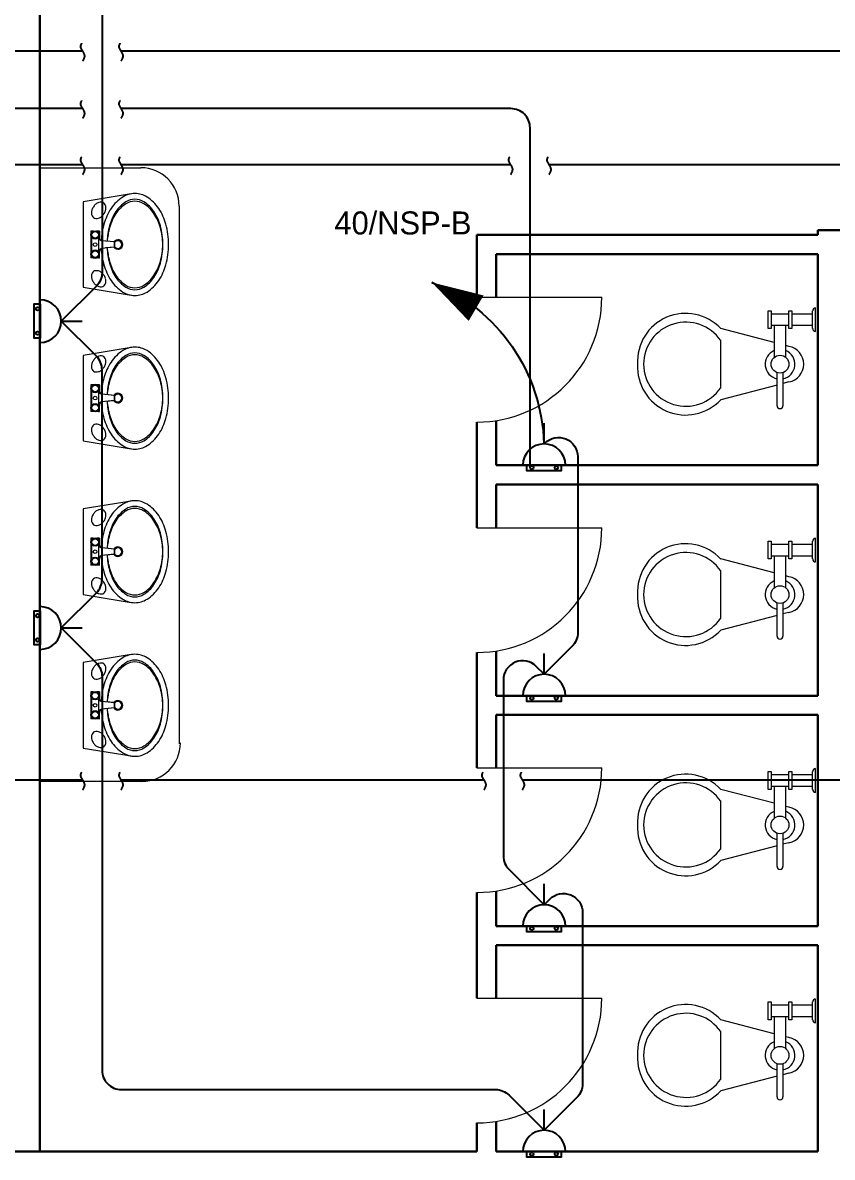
# Model space of a CAD drawing. Extents: x -1451 to 148, y -12854 to 856.
# Drawn here: x 74.99 to 79.2, y 367.85 to 373.76 of the extents above; entities that cross this region are included whole.
import ezdxf
from ezdxf.enums import TextEntityAlignment as Align

# ---------------------------------------------------------------- set-up
doc = ezdxf.new("R2010")
doc.units = 0
doc.header["$LTSCALE"] = 0.15
doc.linetypes.add('HIDDEN', pattern=[0.375, 0.25, -0.125])
doc.layers.get('0').update_dxf_attribs({"color": 252})
for name, color, linetype in [('0 BDH', 252, 'Continuous'), ('0 NORMAL WIRING', 252, 'Continuous'), ('0 sockets', 252, 'Continuous'), ('0 WIRING 3', 4, 'Continuous'), ('AUTOINCR', 7, 'Continuous'), ('E-SOCK', 2, 'Continuous'), ('TEXT', 3, 'Continuous'), ('WIRING', 4, 'Continuous')]:
    doc.layers.add(name, color=color, linetype=linetype)
for name, color, linetype, lineweight in [('anal', 252, 'Continuous', 20), ('DOOR', 252, 'Continuous', 20), ('FIXT', 252, 'Continuous', 9), ('wall', 252, 'Continuous', 30), ('WC', 252, 'Continuous', 9)]:
    doc.layers.add(name, color=color, linetype=linetype, lineweight=lineweight)

# ---------------------------------------------------------------- blocks, each defined once
blk = doc.blocks.new('ARCH')
at = {"layer": 'anal'}
for p, q in [((75.075, 373), (75.6, 373)), ((75.8, 372.8), (75.8, 370)), ((75.6062, 369.8036), (75.075, 369.8036))]:
    blk.add_line(p, q, dxfattribs=at)
for centre, start, end in [((75.6, 372.8), 0, 90), ((75.6062, 370.0036), 270, 0)]:
    blk.add_arc(centre, 0.2, start, end, dxfattribs=at)
at = {"layer": 'DOOR'}
for p, q in [((77.35, 372.325), (78, 372.325)), ((77.35, 371.125), (78, 371.125)), ((77.35, 369.875), (78, 369.875)), ((77.35, 368.675), (78, 368.675))]:
    blk.add_line(p, q, dxfattribs=at)
for centre in [(77.35, 372.325), (77.35, 371.125), (77.35, 369.875), (77.35, 368.675)]:
    blk.add_arc(centre, 0.65, 270, 0, dxfattribs=at)
at = {"layer": 'FIXT'}
for p, q in [((75.5501, 372.8639), (75.3, 372.8225)), ((75.3, 372.8225), (75.3, 372.3775)), ((75.3395, 372.67), (75.3395, 372.53)), ((75.3528, 372.67), (75.3395, 372.67)), ((75.344, 372.669), (75.3395, 372.67)), ((75.3509, 372.669), (75.344, 372.669)), ((75.344, 372.669), (75.344, 372.6626)), ((75.344, 372.6374), (75.344, 372.5626)), ((75.3845, 372.67), (75.3712, 372.67)), ((75.38, 372.669), (75.3731, 372.669)), ((75.38, 372.669), (75.3845, 372.67)), ((75.38, 372.669), (75.38, 372.6626)), ((75.38, 372.6374), (75.38, 372.5626)), ((75.3845, 372.67), (75.3845, 372.6391)), ((75.4621, 372.6132), (75.3979, 372.62)), ((75.4635, 372.614), (75.416, 372.6181)), ((75.4621, 372.6132), (75.4635, 372.614)), ((75.3845, 372.53), (75.3845, 372.5609)), ((75.4621, 372.5867), (75.3979, 372.58)), ((75.4635, 372.586), (75.416, 372.5819)), ((75.4621, 372.5867), (75.4635, 372.586)), ((75.344, 372.531), (75.3395, 372.53)), ((75.3528, 372.53), (75.3395, 372.53)), ((75.344, 372.531), (75.344, 372.5374)), ((75.3509, 372.531), (75.344, 372.531)), ((75.3845, 372.53), (75.3712, 372.53)), ((75.38, 372.531), (75.3731, 372.531)), ((75.38, 372.531), (75.38, 372.5374)), ((75.38, 372.531), (75.3845, 372.53)), ((75.3, 372.3775), (75.5501, 372.3361)), ((75.5501, 372.0639), (75.3, 372.0225)), ((75.3, 372.0225), (75.3, 371.5775)), ((75.3395, 371.87), (75.3395, 371.73)), ((75.3528, 371.87), (75.3395, 371.87)), ((75.344, 371.869), (75.3395, 371.87)), ((75.3509, 371.869), (75.344, 371.869)), ((75.344, 371.869), (75.344, 371.8626)), ((75.3845, 371.87), (75.3712, 371.87)), ((75.38, 371.869), (75.3731, 371.869)), ((75.38, 371.869), (75.3845, 371.87)), ((75.38, 371.869), (75.38, 371.8626)), ((75.3845, 371.87), (75.3845, 371.8391)), ((75.344, 371.8374), (75.344, 371.7626)), ((75.38, 371.8374), (75.38, 371.7626)), ((75.4621, 371.8132), (75.3979, 371.82)), ((75.4621, 371.7867), (75.3979, 371.78)), ((75.4635, 371.814), (75.416, 371.8181)), ((75.4621, 371.8132), (75.4635, 371.814)), ((75.4621, 371.7867), (75.4635, 371.786)), ((75.344, 371.731), (75.3395, 371.73)), ((75.3528, 371.73), (75.3395, 371.73)), ((75.344, 371.731), (75.344, 371.7374)), ((75.3509, 371.731), (75.344, 371.731)), ((75.3845, 371.73), (75.3712, 371.73)), ((75.38, 371.731), (75.3731, 371.731)), ((75.38, 371.731), (75.38, 371.7374)), ((75.38, 371.731), (75.3845, 371.73)), ((75.3845, 371.73), (75.3845, 371.7609)), ((75.4635, 371.786), (75.416, 371.7819)), ((75.3, 371.5775), (75.5501, 371.5361)), ((75.5501, 371.2639), (75.3, 371.2225)), ((75.3, 371.2225), (75.3, 370.7775)), ((75.3395, 371.07), (75.3395, 370.93)), ((75.3528, 371.07), (75.3395, 371.07)), ((75.344, 371.069), (75.3395, 371.07)), ((75.3509, 371.069), (75.344, 371.069)), ((75.344, 371.069), (75.344, 371.0626)), ((75.344, 371.0374), (75.344, 370.9626)), ((75.3845, 371.07), (75.3712, 371.07)), ((75.38, 371.069), (75.3731, 371.069)), ((75.38, 371.069), (75.3845, 371.07)), ((75.38, 371.069), (75.38, 371.0626)), ((75.38, 371.0374), (75.38, 370.9626)), ((75.3845, 371.07), (75.3845, 371.0391)), ((75.4621, 371.0132), (75.3979, 371.02)), ((75.4635, 371.014), (75.416, 371.0181)), ((75.3845, 370.93), (75.3845, 370.9609)), ((75.4621, 370.9867), (75.3979, 370.98)), ((75.4635, 370.986), (75.416, 370.9819)), ((75.4621, 371.0132), (75.4635, 371.014)), ((75.4621, 370.9867), (75.4635, 370.986)), ((75.344, 370.931), (75.3395, 370.93)), ((75.3528, 370.93), (75.3395, 370.93)), ((75.344, 370.931), (75.344, 370.9374)), ((75.3509, 370.931), (75.344, 370.931)), ((75.3845, 370.93), (75.3712, 370.93)), ((75.38, 370.931), (75.3731, 370.931)), ((75.38, 370.931), (75.38, 370.9374)), ((75.38, 370.931), (75.3845, 370.93)), ((75.3, 370.7775), (75.5501, 370.7361)), ((75.5501, 370.4639), (75.3, 370.4225)), ((75.3, 370.4225), (75.3, 369.9775)), ((75.3395, 370.27), (75.3395, 370.13)), ((75.3528, 370.27), (75.3395, 370.27)), ((75.344, 370.269), (75.3395, 370.27)), ((75.3509, 370.269), (75.344, 370.269)), ((75.344, 370.269), (75.344, 370.2626)), ((75.3845, 370.27), (75.3712, 370.27)), ((75.38, 370.269), (75.3731, 370.269)), ((75.38, 370.269), (75.3845, 370.27)), ((75.38, 370.269), (75.38, 370.2626)), ((75.3845, 370.27), (75.3845, 370.2391)), ((75.344, 370.2374), (75.344, 370.1626)), ((75.38, 370.2374), (75.38, 370.1626)), ((75.4621, 370.2132), (75.3979, 370.22)), ((75.4635, 370.214), (75.416, 370.2181)), ((75.4621, 370.2132), (75.4635, 370.214)), ((75.344, 370.131), (75.344, 370.1374)), ((75.38, 370.131), (75.38, 370.1374)), ((75.3845, 370.13), (75.3845, 370.1609)), ((75.4621, 370.1867), (75.3979, 370.18)), ((75.4635, 370.186), (75.416, 370.1819)), ((75.4621, 370.1867), (75.4635, 370.186)), ((75.344, 370.131), (75.3395, 370.13)), ((75.3528, 370.13), (75.3395, 370.13)), ((75.3509, 370.131), (75.344, 370.131)), ((75.3845, 370.13), (75.3712, 370.13)), ((75.38, 370.131), (75.3731, 370.131)), ((75.38, 370.131), (75.3845, 370.13)), ((75.3, 369.9775), (75.5501, 369.9361))]:
    blk.add_line(p, q, dxfattribs=at)
for centre, radius in [((75.362, 372.65), 0.022), ((75.362, 372.65), 0.0173), ((75.362, 372.55), 0.022), ((75.362, 372.55), 0.0173), ((75.362, 372.6), 0.0095), ((75.362, 371.85), 0.022), ((75.362, 371.85), 0.0173), ((75.362, 371.8), 0.0095), ((75.362, 371.75), 0.022), ((75.362, 371.75), 0.0173), ((75.362, 371.05), 0.022), ((75.362, 371.05), 0.0173), ((75.362, 370.95), 0.022), ((75.362, 370.95), 0.0173), ((75.362, 371), 0.0095), ((75.362, 370.25), 0.022), ((75.362, 370.25), 0.0173), ((75.362, 370.2), 0.0095), ((75.362, 370.15), 0.022), ((75.362, 370.15), 0.0173)]:
    blk.add_circle(centre, radius, dxfattribs=at)
for centre, radius, start, end in [((75.5695, 372.7469), 0.1186, 90, 122.07252), ((75.5695, 372.7469), 0.1186, 57.92748, 90), ((75.4056, 372.7608), 0.0632, 145, 162.15178), ((75.4056, 372.7608), 0.0632, 127.84822, 145), ((75.3961, 372.7731), 0.0477, 108.31028, 127.84822), ((75.3924, 372.7842), 0.036, 84.07048, 108.31028), ((75.3936, 372.7965), 0.0237, 55, 84.07048), ((75.3936, 372.7965), 0.0237, 25.92952, 55), ((75.3826, 372.7911), 0.036, 1.68972, 25.92952), ((75.3708, 372.7908), 0.0477, 342.15178, 1.68972), ((75.6136, 372.6766), 0.2016, 122.07252, 146.53462), ((75.6136, 372.6766), 0.1716, 122.07252, 146.53462), ((75.6136, 372.6666), 0.1716, 122.07252, 146.53462), ((75.5695, 372.7469), 0.0886, 90, 122.07252), ((75.5695, 372.7369), 0.0886, 90, 122.07252), ((75.5695, 372.7469), 0.0886, 57.92748, 90), ((75.5695, 372.7369), 0.0886, 57.92748, 90), ((75.5254, 372.6766), 0.1716, 33.46538, 57.92748), ((75.5254, 372.6666), 0.1716, 33.46538, 57.92748), ((75.5254, 372.6766), 0.2016, 33.46538, 57.92748), ((75.3908, 372.7656), 0.0477, 162.15178, 181.68972), ((75.3791, 372.7653), 0.036, 181.68972, 205.92952), ((75.368, 372.7599), 0.0237, 205.92952, 235), ((75.368, 372.7599), 0.0237, 235, 264.07048), ((75.3693, 372.7721), 0.036, 264.07048, 288.31028), ((75.3656, 372.7832), 0.0477, 288.31028, 307.84822), ((75.3561, 372.7955), 0.0632, 307.84822, 325), ((75.3561, 372.7955), 0.0632, 325, 342.15178), ((75.6836, 372.6303), 0.2855, 146.53462, 164.68757), ((75.6836, 372.6303), 0.2555, 146.53462, 164.68757), ((75.6836, 372.6203), 0.2555, 146.53462, 164.68757), ((75.4554, 372.6303), 0.2555, 15.31243, 33.46538), ((75.4554, 372.6203), 0.2555, 15.31243, 33.46538), ((75.4554, 372.6303), 0.2855, 15.31243, 33.46538), ((75.7943, 372.6), 0.4003, 164.68757, 176.8829), ((75.7943, 372.6), 0.3703, 164.68757, 177.31327), ((75.7943, 372.59), 0.3703, 164.68757, 175.77096), ((75.3447, 372.6), 0.3703, 0, 15.31243), ((75.3447, 372.59), 0.3703, 1.54763, 15.31243), ((75.3447, 372.6), 0.4003, 0, 15.31243), ((75.3333, 372.65), 0.0115, 315.8561, 44.1439), ((75.362, 372.6787), 0.0115, 225.8561, 314.1439), ((75.362, 372.6213), 0.0115, 45.8561, 134.1439), ((75.3907, 372.65), 0.0115, 135.8561, 224.1439), ((75.4, 372.6399), 0.02, 186.65267, 264.02226), ((75.4045, 372.6391), 0.02, 180, 254.93868), ((75.481, 372.6), 0.025, 211.88267, 148.11733), ((75.3655, 372.6), 0.099, 351.872, 8.128), ((75.481, 372.6), 0.02, 90, 148.50071), ((75.481, 372.6), 0.02, 270, 90), ((75.3333, 372.55), 0.0115, 315.8561, 44.1439), ((75.362, 372.5787), 0.0115, 225.8561, 314.1439), ((75.3907, 372.55), 0.0115, 135.8561, 224.1439), ((75.4, 372.5601), 0.02, 95.97774, 173.34733), ((75.4045, 372.5609), 0.02, 105.06132, 180), ((75.7943, 372.6), 0.4003, 183.1171, 195.31243), ((75.7943, 372.6), 0.3703, 182.68673, 195.31243), ((75.7943, 372.61), 0.3703, 184.22904, 195.31243), ((75.3652, 372.6), 0.0978, 352.2121, 7.7879), ((75.481, 372.6), 0.02, 211.49929, 270), ((75.3447, 372.6), 0.3703, 344.68757, 0), ((75.3447, 372.61), 0.3703, 344.68757, 358.45237), ((75.3447, 372.6), 0.4003, 344.68757, 0), ((75.362, 372.5213), 0.0115, 45.8561, 134.1439), ((75.6836, 372.5797), 0.2555, 195.31243, 213.46538), ((75.6836, 372.5697), 0.2555, 195.31243, 213.46538), ((75.4554, 372.5797), 0.2555, 326.53462, 344.68757), ((75.4554, 372.5697), 0.2555, 326.53462, 344.68757), ((75.3791, 372.4347), 0.036, 154.07048, 178.31028), ((75.368, 372.4401), 0.0237, 125, 154.07048), ((75.368, 372.4401), 0.0237, 95.92952, 125), ((75.3693, 372.4279), 0.036, 71.68972, 95.92952), ((75.3656, 372.4168), 0.0477, 52.15178, 71.68972), ((75.3561, 372.4045), 0.0632, 35, 52.15178), ((75.3561, 372.4045), 0.0632, 17.84822, 35), ((75.6836, 372.5697), 0.2855, 195.31243, 213.46538), ((75.6136, 372.5334), 0.1716, 213.46538, 237.92748), ((75.5254, 372.5334), 0.1716, 302.07252, 326.53462), ((75.4554, 372.5697), 0.2855, 326.53462, 344.68757), ((75.3908, 372.4344), 0.0477, 178.31028, 197.84822), ((75.4056, 372.4392), 0.0632, 197.84822, 215), ((75.4056, 372.4392), 0.0632, 215, 232.15178), ((75.3961, 372.4269), 0.0477, 232.15178, 251.68972), ((75.3924, 372.4158), 0.036, 251.68972, 275.92952), ((75.3936, 372.4035), 0.0237, 275.92952, 305), ((75.3936, 372.4035), 0.0237, 305, 334.07048), ((75.3826, 372.4089), 0.036, 334.07048, 358.31028), ((75.3708, 372.4092), 0.0477, 358.31028, 17.84822), ((75.6136, 372.5234), 0.2016, 213.46538, 237.92748), ((75.6136, 372.5234), 0.1716, 213.46538, 237.92748), ((75.5695, 372.4631), 0.0886, 237.92748, 270), ((75.5695, 372.4531), 0.0886, 237.92748, 270), ((75.5695, 372.4631), 0.0886, 270, 302.07252), ((75.5695, 372.4531), 0.0886, 270, 302.07252), ((75.5254, 372.5234), 0.1716, 302.07252, 326.53462), ((75.5254, 372.5234), 0.2016, 302.07252, 326.53462), ((75.5695, 372.4531), 0.1186, 237.92748, 270), ((75.5695, 372.4531), 0.1186, 270, 302.07252), ((75.6136, 371.8766), 0.2016, 122.07252, 146.53462), ((75.5695, 371.9469), 0.1186, 90, 122.07252), ((75.5695, 371.9469), 0.0886, 90, 122.07252), ((75.5695, 371.9369), 0.0886, 90, 122.07252), ((75.5695, 371.9469), 0.1186, 57.92748, 90), ((75.5695, 371.9469), 0.0886, 57.92748, 90), ((75.5695, 371.9369), 0.0886, 57.92748, 90), ((75.5254, 371.8766), 0.2016, 33.46538, 57.92748), ((75.3908, 371.9656), 0.0477, 162.15178, 181.68972), ((75.3791, 371.9653), 0.036, 181.68972, 205.92952), ((75.4056, 371.9608), 0.0632, 145, 162.15178), ((75.4056, 371.9608), 0.0632, 127.84822, 145), ((75.3961, 371.9731), 0.0477, 108.31028, 127.84822), ((75.3924, 371.9842), 0.036, 84.07048, 108.31028), ((75.3936, 371.9965), 0.0237, 55, 84.07048), ((75.3936, 371.9965), 0.0237, 25.92952, 55), ((75.3561, 371.9955), 0.0632, 325, 342.15178), ((75.6836, 371.8303), 0.2855, 146.53462, 164.68757), ((75.3826, 371.9911), 0.036, 1.68972, 25.92952), ((75.3708, 371.9908), 0.0477, 342.15178, 1.68972), ((75.6836, 371.8303), 0.2555, 146.53462, 164.68757), ((75.6136, 371.8766), 0.1716, 122.07252, 146.53462), ((75.6136, 371.8666), 0.1716, 122.07252, 146.53462), ((75.5254, 371.8766), 0.1716, 33.46538, 57.92748), ((75.5254, 371.8666), 0.1716, 33.46538, 57.92748), ((75.4554, 371.8303), 0.2555, 15.31243, 33.46538), ((75.4554, 371.8303), 0.2855, 15.31243, 33.46538), ((75.368, 371.9599), 0.0237, 205.92952, 235), ((75.368, 371.9599), 0.0237, 235, 264.07048), ((75.3693, 371.9721), 0.036, 264.07048, 288.31028), ((75.3656, 371.9832), 0.0477, 288.31028, 307.84822), ((75.7943, 371.8), 0.4003, 164.68757, 176.8829), ((75.3561, 371.9955), 0.0632, 307.84822, 325), ((75.6836, 371.8203), 0.2555, 146.53462, 164.68757), ((75.4554, 371.8203), 0.2555, 15.31243, 33.46538), ((75.3447, 371.8), 0.4003, 0, 15.31243), ((75.3333, 371.85), 0.0115, 315.8561, 44.1439), ((75.362, 371.8787), 0.0115, 225.8561, 314.1439), ((75.3907, 371.85), 0.0115, 135.8561, 224.1439), ((75.7943, 371.8), 0.3703, 164.68757, 177.31327), ((75.7943, 371.79), 0.3703, 164.68757, 175.77096), ((75.3447, 371.8), 0.3703, 0, 15.31243), ((75.3447, 371.79), 0.3703, 1.54763, 15.31243), ((75.362, 371.8213), 0.0115, 45.8561, 134.1439), ((75.4, 371.8399), 0.02, 186.65267, 264.02226), ((75.4045, 371.8391), 0.02, 180, 254.93868), ((75.481, 371.8), 0.025, 211.88267, 148.11733), ((75.3652, 371.8), 0.0978, 352.2121, 7.7879), ((75.3655, 371.8), 0.099, 351.872, 8.128), ((75.481, 371.8), 0.02, 90, 148.50071), ((75.481, 371.8), 0.02, 211.49929, 270), ((75.481, 371.8), 0.02, 270, 90), ((75.3447, 371.8), 0.3703, 344.68757, 0), ((75.3447, 371.81), 0.3703, 344.68757, 358.45237), ((75.3447, 371.8), 0.4003, 344.68757, 0), ((75.3333, 371.75), 0.0115, 315.8561, 44.1439), ((75.362, 371.7787), 0.0115, 225.8561, 314.1439), ((75.362, 371.7213), 0.0115, 45.8561, 134.1439), ((75.3907, 371.75), 0.0115, 135.8561, 224.1439), ((75.4, 371.7601), 0.02, 95.97774, 173.34733), ((75.4045, 371.7609), 0.02, 105.06132, 180), ((75.7943, 371.8), 0.4003, 183.1171, 195.31243), ((75.7943, 371.8), 0.3703, 182.68673, 195.31243), ((75.7943, 371.81), 0.3703, 184.22904, 195.31243), ((75.6836, 371.7697), 0.2855, 195.31243, 213.46538), ((75.6836, 371.7797), 0.2555, 195.31243, 213.46538), ((75.6836, 371.7697), 0.2555, 195.31243, 213.46538), ((75.4554, 371.7797), 0.2555, 326.53462, 344.68757), ((75.4554, 371.7697), 0.2555, 326.53462, 344.68757), ((75.4554, 371.7697), 0.2855, 326.53462, 344.68757), ((75.3791, 371.6347), 0.036, 154.07048, 178.31028), ((75.3908, 371.6344), 0.0477, 178.31028, 197.84822), ((75.4056, 371.6392), 0.0632, 197.84822, 215), ((75.368, 371.6401), 0.0237, 125, 154.07048), ((75.368, 371.6401), 0.0237, 95.92952, 125), ((75.3693, 371.6279), 0.036, 71.68972, 95.92952), ((75.3656, 371.6168), 0.0477, 52.15178, 71.68972), ((75.3561, 371.6045), 0.0632, 35, 52.15178), ((75.3561, 371.6045), 0.0632, 17.84822, 35), ((75.3708, 371.6092), 0.0477, 358.31028, 17.84822), ((75.6136, 371.7234), 0.2016, 213.46538, 237.92748), ((75.6136, 371.7334), 0.1716, 213.46538, 237.92748), ((75.6136, 371.7234), 0.1716, 213.46538, 237.92748), ((75.5254, 371.7334), 0.1716, 302.07252, 326.53462), ((75.5254, 371.7234), 0.1716, 302.07252, 326.53462), ((75.5254, 371.7234), 0.2016, 302.07252, 326.53462), ((75.4056, 371.6392), 0.0632, 215, 232.15178), ((75.3961, 371.6269), 0.0477, 232.15178, 251.68972), ((75.3924, 371.6158), 0.036, 251.68972, 275.92952), ((75.3936, 371.6035), 0.0237, 275.92952, 305), ((75.3936, 371.6035), 0.0237, 305, 334.07048), ((75.3826, 371.6089), 0.036, 334.07048, 358.31028), ((75.5695, 371.6531), 0.1186, 237.92748, 270), ((75.5695, 371.6631), 0.0886, 237.92748, 270), ((75.5695, 371.6531), 0.0886, 237.92748, 270), ((75.5695, 371.6631), 0.0886, 270, 302.07252), ((75.5695, 371.6531), 0.0886, 270, 302.07252), ((75.5695, 371.6531), 0.1186, 270, 302.07252), ((75.5695, 371.1469), 0.1186, 90, 122.07252), ((75.5695, 371.1469), 0.1186, 57.92748, 90), ((75.4056, 371.1608), 0.0632, 145, 162.15178), ((75.4056, 371.1608), 0.0632, 127.84822, 145), ((75.3961, 371.1731), 0.0477, 108.31028, 127.84822), ((75.3924, 371.1842), 0.036, 84.07048, 108.31028), ((75.3936, 371.1965), 0.0237, 55, 84.07048), ((75.3936, 371.1965), 0.0237, 25.92952, 55), ((75.3826, 371.1911), 0.036, 1.68972, 25.92952), ((75.6136, 371.0766), 0.2016, 122.07252, 146.53462), ((75.6136, 371.0766), 0.1716, 122.07252, 146.53462), ((75.6136, 371.0666), 0.1716, 122.07252, 146.53462), ((75.5695, 371.1469), 0.0886, 90, 122.07252), ((75.5695, 371.1369), 0.0886, 90, 122.07252), ((75.5695, 371.1469), 0.0886, 57.92748, 90), ((75.5695, 371.1369), 0.0886, 57.92748, 90), ((75.5254, 371.0766), 0.1716, 33.46538, 57.92748), ((75.5254, 371.0666), 0.1716, 33.46538, 57.92748), ((75.5254, 371.0766), 0.2016, 33.46538, 57.92748), ((75.3908, 371.1656), 0.0477, 162.15178, 181.68972), ((75.3791, 371.1653), 0.036, 181.68972, 205.92952), ((75.368, 371.1599), 0.0237, 205.92952, 235), ((75.368, 371.1599), 0.0237, 235, 264.07048), ((75.3693, 371.1721), 0.036, 264.07048, 288.31028), ((75.3656, 371.1832), 0.0477, 288.31028, 307.84822), ((75.3561, 371.1955), 0.0632, 307.84822, 325), ((75.3561, 371.1955), 0.0632, 325, 342.15178), ((75.6836, 371.0303), 0.2855, 146.53462, 164.68757), ((75.3708, 371.1908), 0.0477, 342.15178, 1.68972), ((75.6836, 371.0303), 0.2555, 146.53462, 164.68757), ((75.6836, 371.0203), 0.2555, 146.53462, 164.68757), ((75.4554, 371.0303), 0.2555, 15.31243, 33.46538), ((75.4554, 371.0203), 0.2555, 15.31243, 33.46538), ((75.4554, 371.0303), 0.2855, 15.31243, 33.46538), ((75.7943, 371), 0.4003, 164.68757, 176.8829), ((75.7943, 371), 0.3703, 164.68757, 177.31327), ((75.7943, 370.99), 0.3703, 164.68757, 175.77096), ((75.3447, 371), 0.3703, 0, 15.31243), ((75.3447, 370.99), 0.3703, 1.54763, 15.31243), ((75.3447, 371), 0.4003, 0, 15.31243), ((75.3333, 371.05), 0.0115, 315.8561, 44.1439), ((75.362, 371.0787), 0.0115, 225.8561, 314.1439), ((75.362, 371.0213), 0.0115, 45.8561, 134.1439), ((75.3907, 371.05), 0.0115, 135.8561, 224.1439), ((75.4, 371.0399), 0.02, 186.65267, 264.02226), ((75.4045, 371.0391), 0.02, 180, 254.93868), ((75.481, 371), 0.025, 211.88267, 148.11733), ((75.481, 371), 0.02, 90, 148.50071), ((75.481, 371), 0.02, 270, 90), ((75.362, 370.9787), 0.0115, 225.8561, 314.1439), ((75.4, 370.9601), 0.02, 95.97774, 173.34733), ((75.4045, 370.9609), 0.02, 105.06132, 180), ((75.7943, 371), 0.4003, 183.1171, 195.31243), ((75.7943, 371), 0.3703, 182.68673, 195.31243), ((75.7943, 371.01), 0.3703, 184.22904, 195.31243), ((75.3652, 371), 0.0978, 352.2121, 7.7879), ((75.3655, 371), 0.099, 351.872, 8.128), ((75.481, 371), 0.02, 211.49929, 270), ((75.3447, 371), 0.3703, 344.68757, 0), ((75.3447, 371.01), 0.3703, 344.68757, 358.45237), ((75.3447, 371), 0.4003, 344.68757, 0), ((75.3333, 370.95), 0.0115, 315.8561, 44.1439), ((75.362, 370.9213), 0.0115, 45.8561, 134.1439), ((75.3907, 370.95), 0.0115, 135.8561, 224.1439), ((75.6836, 370.9797), 0.2555, 195.31243, 213.46538), ((75.6836, 370.9697), 0.2555, 195.31243, 213.46538), ((75.4554, 370.9797), 0.2555, 326.53462, 344.68757), ((75.4554, 370.9697), 0.2555, 326.53462, 344.68757), ((75.3791, 370.8347), 0.036, 154.07048, 178.31028), ((75.368, 370.8401), 0.0237, 125, 154.07048), ((75.368, 370.8401), 0.0237, 95.92952, 125), ((75.3693, 370.8279), 0.036, 71.68972, 95.92952), ((75.3656, 370.8168), 0.0477, 52.15178, 71.68972), ((75.3561, 370.8045), 0.0632, 35, 52.15178), ((75.3561, 370.8045), 0.0632, 17.84822, 35), ((75.6836, 370.9697), 0.2855, 195.31243, 213.46538), ((75.4554, 370.9697), 0.2855, 326.53462, 344.68757), ((75.3908, 370.8344), 0.0477, 178.31028, 197.84822), ((75.4056, 370.8392), 0.0632, 197.84822, 215), ((75.4056, 370.8392), 0.0632, 215, 232.15178), ((75.3961, 370.8269), 0.0477, 232.15178, 251.68972), ((75.3924, 370.8158), 0.036, 251.68972, 275.92952), ((75.3936, 370.8035), 0.0237, 275.92952, 305), ((75.3936, 370.8035), 0.0237, 305, 334.07048), ((75.3826, 370.8089), 0.036, 334.07048, 358.31028), ((75.3708, 370.8092), 0.0477, 358.31028, 17.84822), ((75.6136, 370.9234), 0.2016, 213.46538, 237.92748), ((75.6136, 370.9334), 0.1716, 213.46538, 237.92748), ((75.6136, 370.9234), 0.1716, 213.46538, 237.92748), ((75.5695, 370.8631), 0.0886, 237.92748, 270), ((75.5695, 370.8631), 0.0886, 270, 302.07252), ((75.5254, 370.9334), 0.1716, 302.07252, 326.53462), ((75.5254, 370.9234), 0.1716, 302.07252, 326.53462), ((75.5254, 370.9234), 0.2016, 302.07252, 326.53462), ((75.5695, 370.8531), 0.1186, 237.92748, 270), ((75.5695, 370.8531), 0.0886, 237.92748, 270), ((75.5695, 370.8531), 0.0886, 270, 302.07252), ((75.5695, 370.8531), 0.1186, 270, 302.07252), ((75.6136, 370.2766), 0.2016, 122.07252, 146.53462), ((75.5695, 370.3469), 0.1186, 90, 122.07252), ((75.5695, 370.3469), 0.0886, 90, 122.07252), ((75.5695, 370.3469), 0.1186, 57.92748, 90), ((75.5695, 370.3469), 0.0886, 57.92748, 90), ((75.5254, 370.2766), 0.2016, 33.46538, 57.92748), ((75.3908, 370.3656), 0.0477, 162.15178, 181.68972), ((75.4056, 370.3608), 0.0632, 145, 162.15178), ((75.4056, 370.3608), 0.0632, 127.84822, 145), ((75.3961, 370.3731), 0.0477, 108.31028, 127.84822), ((75.3924, 370.3842), 0.036, 84.07048, 108.31028), ((75.3936, 370.3965), 0.0237, 55, 84.07048), ((75.3936, 370.3965), 0.0237, 25.92952, 55), ((75.3561, 370.3955), 0.0632, 325, 342.15178), ((75.6836, 370.2303), 0.2855, 146.53462, 164.68757), ((75.3826, 370.3911), 0.036, 1.68972, 25.92952), ((75.3708, 370.3908), 0.0477, 342.15178, 1.68972), ((75.6836, 370.2303), 0.2555, 146.53462, 164.68757), ((75.6136, 370.2766), 0.1716, 122.07252, 146.53462), ((75.6136, 370.2666), 0.1716, 122.07252, 146.53462), ((75.5695, 370.3369), 0.0886, 90, 122.07252), ((75.5695, 370.3369), 0.0886, 57.92748, 90), ((75.5254, 370.2766), 0.1716, 33.46538, 57.92748), ((75.5254, 370.2666), 0.1716, 33.46538, 57.92748), ((75.4554, 370.2303), 0.2555, 15.31243, 33.46538), ((75.4554, 370.2303), 0.2855, 15.31243, 33.46538), ((75.3791, 370.3653), 0.036, 181.68972, 205.92952), ((75.368, 370.3599), 0.0237, 205.92952, 235), ((75.368, 370.3599), 0.0237, 235, 264.07048), ((75.3693, 370.3721), 0.036, 264.07048, 288.31028), ((75.3656, 370.3832), 0.0477, 288.31028, 307.84822), ((75.3561, 370.3955), 0.0632, 307.84822, 325), ((75.6836, 370.2203), 0.2555, 146.53462, 164.68757), ((75.4554, 370.2203), 0.2555, 15.31243, 33.46538), ((75.3333, 370.25), 0.0115, 315.8561, 44.1439), ((75.362, 370.2787), 0.0115, 225.8561, 314.1439), ((75.3907, 370.25), 0.0115, 135.8561, 224.1439), ((75.7943, 370.2), 0.4003, 164.68757, 176.8829), ((75.7943, 370.2), 0.3703, 164.68757, 177.31327), ((75.7943, 370.19), 0.3703, 164.68757, 175.77096), ((75.3447, 370.2), 0.3703, 0, 15.31243), ((75.3447, 370.19), 0.3703, 1.54763, 15.31243), ((75.3447, 370.2), 0.4003, 0, 15.31243), ((75.362, 370.2213), 0.0115, 45.8561, 134.1439), ((75.4, 370.2399), 0.02, 186.65267, 264.02226), ((75.4045, 370.2391), 0.02, 180, 254.93868), ((75.481, 370.2), 0.025, 211.88267, 148.11733), ((75.3652, 370.2), 0.0978, 352.2121, 7.7879), ((75.3655, 370.2), 0.099, 351.872, 8.128), ((75.481, 370.2), 0.02, 90, 148.50071), ((75.481, 370.2), 0.02, 270, 90), ((75.3447, 370.2), 0.3703, 344.68757, 0), ((75.3447, 370.21), 0.3703, 344.68757, 358.45237), ((75.3447, 370.2), 0.4003, 344.68757, 0), ((75.3333, 370.15), 0.0115, 315.8561, 44.1439), ((75.362, 370.1787), 0.0115, 225.8561, 314.1439), ((75.362, 370.1213), 0.0115, 45.8561, 134.1439), ((75.3907, 370.15), 0.0115, 135.8561, 224.1439), ((75.4, 370.1601), 0.02, 95.97774, 173.34733), ((75.4045, 370.1609), 0.02, 105.06132, 180), ((75.7943, 370.2), 0.4003, 183.1171, 195.31243), ((75.7943, 370.2), 0.3703, 182.68673, 195.31243), ((75.7943, 370.21), 0.3703, 184.22904, 195.31243), ((75.481, 370.2), 0.02, 211.49929, 270), ((75.6836, 370.1697), 0.2855, 195.31243, 213.46538), ((75.6836, 370.1797), 0.2555, 195.31243, 213.46538), ((75.6836, 370.1697), 0.2555, 195.31243, 213.46538), ((75.4554, 370.1797), 0.2555, 326.53462, 344.68757), ((75.4554, 370.1697), 0.2555, 326.53462, 344.68757), ((75.4554, 370.1697), 0.2855, 326.53462, 344.68757), ((75.3791, 370.0347), 0.036, 154.07048, 178.31028), ((75.3908, 370.0344), 0.0477, 178.31028, 197.84822), ((75.4056, 370.0392), 0.0632, 197.84822, 215), ((75.368, 370.0401), 0.0237, 125, 154.07048), ((75.368, 370.0401), 0.0237, 95.92952, 125), ((75.3693, 370.0279), 0.036, 71.68972, 95.92952), ((75.3656, 370.0168), 0.0477, 52.15178, 71.68972), ((75.3561, 370.0045), 0.0632, 35, 52.15178), ((75.3561, 370.0045), 0.0632, 17.84822, 35), ((75.3708, 370.0092), 0.0477, 358.31028, 17.84822), ((75.6136, 370.1334), 0.1716, 213.46538, 237.92748), ((75.6136, 370.1234), 0.1716, 213.46538, 237.92748), ((75.5254, 370.1334), 0.1716, 302.07252, 326.53462), ((75.5254, 370.1234), 0.1716, 302.07252, 326.53462), ((75.4056, 370.0392), 0.0632, 215, 232.15178), ((75.3961, 370.0269), 0.0477, 232.15178, 251.68972), ((75.3924, 370.0158), 0.036, 251.68972, 275.92952), ((75.3936, 370.0035), 0.0237, 275.92952, 305), ((75.3936, 370.0035), 0.0237, 305, 334.07048), ((75.3826, 370.0089), 0.036, 334.07048, 358.31028), ((75.6136, 370.1234), 0.2016, 213.46538, 237.92748), ((75.5695, 370.0631), 0.0886, 237.92748, 270), ((75.5695, 370.0531), 0.0886, 237.92748, 270), ((75.5695, 370.0631), 0.0886, 270, 302.07252), ((75.5695, 370.0531), 0.0886, 270, 302.07252), ((75.5254, 370.1234), 0.2016, 302.07252, 326.53462), ((75.5695, 370.0531), 0.1186, 237.92748, 270), ((75.5695, 370.0531), 0.1186, 270, 302.07252)]:
    blk.add_arc(centre, radius, start, end, dxfattribs=at)
at = {"layer": 'wall'}
for p, q in [((75.075, 367.875), (75.075, 374.925)), ((79.125, 372.675), (79.125, 372.65)), ((79.725, 372.675), (79.125, 372.675)), ((77.35, 372.65), (77.35, 372.325)), ((79.125, 372.65), (77.35, 372.65)), ((77.45, 372.55), (77.45, 372.325)), ((79.125, 372.55), (77.45, 372.55)), ((79.125, 372.55), (79.125, 371.45)), ((77.35, 371.675), (77.35, 371.125)), ((77.45, 371.6827), (77.45, 371.45)), ((79.125, 371.45), (77.45, 371.45)), ((79.125, 371.35), (77.45, 371.35)), ((77.45, 371.35), (77.45, 371.125)), ((79.125, 371.35), (79.125, 370.25)), ((77.35, 370.475), (77.35, 369.875)), ((77.45, 370.4827), (77.45, 370.25)), ((79.125, 370.25), (77.45, 370.25)), ((79.125, 370.15), (77.45, 370.15)), ((77.45, 370.15), (77.45, 369.875)), ((79.125, 370.15), (79.125, 369.05)), ((77.35, 369.225), (77.35, 368.675)), ((77.45, 369.2327), (77.45, 369.05)), ((79.125, 369.05), (77.45, 369.05)), ((79.125, 368.95), (77.45, 368.95)), ((77.45, 368.95), (77.45, 368.675)), ((79.125, 368.95), (79.125, 367.875)), ((77.35, 368.025), (77.35, 367.875)), ((77.45, 368.0327), (77.45, 367.875)), ((72.375, 367.875), (77.35, 367.875)), ((77.35, 367.875), (75.075, 367.875)), ((79.125, 367.875), (77.45, 367.875)), ((77.45, 367.875), (79.125, 367.875))]:
    blk.add_line(p, q, dxfattribs=at)
at = {"layer": 'WC'}
for p, q in [((79.1132, 372.1465), (79.1132, 372.2701)), ((78.8661, 372.2547), (78.8815, 372.2547)), ((78.8661, 372.162), (78.8661, 372.2547)), ((78.8815, 372.2547), (78.8815, 372.162)), ((78.8815, 372.2392), (78.9742, 372.2392)), ((78.9742, 372.2547), (78.9897, 372.2547)), ((78.9742, 372.162), (78.9742, 372.2547)), ((78.9897, 372.2547), (78.9897, 372.162)), ((78.9897, 372.2392), (79.0978, 372.2392)), ((79.0978, 372.162), (79.0978, 372.2547)), ((78.8972, 372.0894), (78.619, 372.162)), ((78.8815, 372.162), (78.8661, 372.162)), ((78.9742, 372.1774), (78.8815, 372.1774)), ((78.897, 372.1774), (78.897, 372.0112)), ((78.9588, 372.0108), (78.9588, 372.1774)), ((78.9897, 372.162), (78.9742, 372.162)), ((79.0978, 372.1774), (78.9897, 372.1774)), ((78.619, 371.8531), (78.619, 372.1002)), ((78.9742, 372.0693), (78.9584, 372.0735)), ((78.9124, 371.7605), (78.9124, 371.9334)), ((78.9433, 371.9334), (78.9433, 371.7605)), ((78.9122, 371.8678), (78.619, 371.7913)), ((78.9742, 371.884), (78.9431, 371.8759)), ((78.8661, 371.0547), (78.8815, 371.0547)), ((78.8661, 370.962), (78.8661, 371.0547)), ((78.8815, 371.0547), (78.8815, 370.962)), ((78.8815, 371.0392), (78.9742, 371.0392)), ((78.9742, 371.0547), (78.9897, 371.0547)), ((78.9742, 370.962), (78.9742, 371.0547)), ((78.9897, 371.0547), (78.9897, 370.962)), ((78.9897, 371.0392), (79.0978, 371.0392)), ((79.0978, 370.962), (79.0978, 371.0547)), ((79.1132, 370.9465), (79.1132, 371.0701)), ((78.8972, 370.8894), (78.619, 370.962)), ((78.8815, 370.962), (78.8661, 370.962)), ((78.9742, 370.9774), (78.8815, 370.9774)), ((78.897, 370.9774), (78.897, 370.8112)), ((78.9588, 370.8108), (78.9588, 370.9774)), ((78.9897, 370.962), (78.9742, 370.962)), ((79.0978, 370.9774), (78.9897, 370.9774)), ((78.619, 370.6531), (78.619, 370.9002)), ((78.9742, 370.8693), (78.9584, 370.8735)), ((78.9124, 370.5605), (78.9124, 370.7334)), ((78.9433, 370.7334), (78.9433, 370.5605)), ((78.9122, 370.6678), (78.619, 370.5913)), ((78.9742, 370.684), (78.9431, 370.6759)), ((78.8661, 369.8547), (78.8815, 369.8547)), ((78.8661, 369.762), (78.8661, 369.8547)), ((78.8815, 369.8547), (78.8815, 369.762)), ((78.8815, 369.8392), (78.9742, 369.8392)), ((78.9742, 369.8547), (78.9897, 369.8547)), ((78.9742, 369.762), (78.9742, 369.8547)), ((78.9897, 369.8547), (78.9897, 369.762)), ((78.9897, 369.8392), (79.0978, 369.8392)), ((79.0978, 369.762), (79.0978, 369.8547)), ((79.1132, 369.7465), (79.1132, 369.8701)), ((78.9742, 369.7774), (78.8815, 369.7774)), ((78.897, 369.7774), (78.897, 369.6112)), ((78.9588, 369.6108), (78.9588, 369.7774)), ((79.0978, 369.7774), (78.9897, 369.7774)), ((78.8972, 369.6894), (78.619, 369.762)), ((78.8815, 369.762), (78.8661, 369.762)), ((78.9897, 369.762), (78.9742, 369.762)), ((78.619, 369.4531), (78.619, 369.7002)), ((78.9742, 369.6693), (78.9584, 369.6735)), ((78.9124, 369.3605), (78.9124, 369.5334)), ((78.9742, 369.484), (78.9431, 369.4759)), ((78.9433, 369.5334), (78.9433, 369.3605)), ((78.9122, 369.4678), (78.619, 369.3913)), ((78.8661, 368.6547), (78.8815, 368.6547)), ((78.8661, 368.562), (78.8661, 368.6547)), ((78.8815, 368.6547), (78.8815, 368.562)), ((78.9742, 368.6547), (78.9897, 368.6547)), ((78.9742, 368.562), (78.9742, 368.6547)), ((78.9897, 368.6547), (78.9897, 368.562)), ((79.0978, 368.562), (79.0978, 368.6547)), ((79.1132, 368.5465), (79.1132, 368.6701)), ((78.8815, 368.6392), (78.9742, 368.6392)), ((78.9897, 368.6392), (79.0978, 368.6392)), ((78.8972, 368.4894), (78.619, 368.562)), ((78.8815, 368.562), (78.8661, 368.562)), ((78.9742, 368.5774), (78.8815, 368.5774)), ((78.897, 368.5774), (78.897, 368.4112)), ((78.9588, 368.4108), (78.9588, 368.5774)), ((78.9897, 368.562), (78.9742, 368.562)), ((79.0978, 368.5774), (78.9897, 368.5774)), ((78.619, 368.2531), (78.619, 368.5002)), ((78.9742, 368.4693), (78.9584, 368.4735)), ((78.9124, 368.1605), (78.9124, 368.3334)), ((78.9433, 368.3334), (78.9433, 368.1605)), ((78.9122, 368.2678), (78.619, 368.1913)), ((78.9742, 368.284), (78.9431, 368.2759))]:
    blk.add_line(p, q, dxfattribs=at)
for centre in [(78.9279, 371.9767), (78.9279, 370.7767), (78.9279, 369.5767), (78.9279, 368.3767)]:
    blk.add_circle(centre, 0.0463, dxfattribs=at)
for centre, radius, start, end in [((79.1139, 372.254), 0.0161, 92.4084, 177.5916), ((78.4362, 371.9914), 0.25, 43.01722, 183.38), ((78.4376, 371.9755), 0.2201, 34.50543, 179.7), ((79.1139, 372.1627), 0.0161, 182.4084, 267.5916), ((78.9279, 371.9767), 0.0772, 113.4137, 258.1237), ((78.9279, 371.9767), 0.0772, 281.423, 67.14953), ((78.9572, 371.9767), 0.0942, 280.3889, 79.61114), ((78.4362, 371.9619), 0.25, 176.62, 316.9828), ((78.4376, 371.9778), 0.2201, 180.3, 325.4946), ((78.9279, 371.7605), 0.0154, 180, 360), ((78.4362, 370.7914), 0.25, 43.01722, 183.38), ((79.1139, 371.054), 0.0161, 92.4084, 177.5916), ((78.4376, 370.7755), 0.2201, 34.50543, 179.7), ((79.1139, 370.9627), 0.0161, 182.4084, 267.5916), ((78.9279, 370.7767), 0.0772, 113.4137, 258.1237), ((78.9279, 370.7767), 0.0772, 281.423, 67.14953), ((78.9572, 370.7767), 0.0942, 280.3889, 79.61114), ((78.4362, 370.7619), 0.25, 176.62, 316.9828), ((78.4376, 370.7778), 0.2201, 180.3, 325.4946), ((78.9279, 370.5605), 0.0154, 180, 360), ((78.4362, 369.5914), 0.25, 43.01722, 183.38), ((79.1139, 369.854), 0.0161, 92.4084, 177.5916), ((78.4376, 369.5755), 0.2201, 34.50543, 179.7), ((79.1139, 369.7627), 0.0161, 182.4084, 267.5916), ((78.9572, 369.5767), 0.0942, 280.3889, 79.61114), ((78.9279, 369.5767), 0.0772, 113.4137, 258.1237), ((78.9279, 369.5767), 0.0772, 281.423, 67.14953), ((78.4362, 369.5619), 0.25, 176.62, 316.9828), ((78.4376, 369.5778), 0.2201, 180.3, 325.4946), ((78.9279, 369.3605), 0.0154, 180, 360), ((79.1139, 368.654), 0.0161, 92.4084, 177.5916), ((78.4362, 368.3914), 0.25, 43.01722, 183.38), ((78.4376, 368.3755), 0.2201, 34.50543, 179.7), ((79.1139, 368.5627), 0.0161, 182.4084, 267.5916), ((78.9279, 368.3767), 0.0772, 113.4137, 258.1237), ((78.9279, 368.3767), 0.0772, 281.423, 67.14953), ((78.9572, 368.3767), 0.0942, 280.3889, 79.61114), ((78.4362, 368.3619), 0.25, 176.62, 316.9828), ((78.4376, 368.3778), 0.2201, 180.3, 325.4946), ((78.9279, 368.1605), 0.0154, 180, 360)]:
    blk.add_arc(centre, radius, start, end, dxfattribs=at)
blk = doc.blocks.new('s')
at = {"layer": '0 BDH', "linetype": 'ByBlock'}
h = blk.add_hatch(dxfattribs=at)
h.set_pattern_fill('ANGLE', color=2)
h.set_pattern_definition([(0, (-147.759, -393.318), (0, 6.985), [5.08, -1.905]), (90, (-147.759, -393.318), (-6.985, 4e-16), [5.08, -1.905])])
h.paths.add_polyline_path([(0.0729, 0.0022, 1), (0.0545, 0.0022, 1)])
at = {"layer": '0 BDH', "color": 6, "linetype": 'ByBlock'}
blk.add_lwpolyline([(-0.0887, 0.015), (0.0887, 0.015), (0.0887, -0.015), (-0.0887, -0.015)], close=True, dxfattribs=at)
for centre in [(-0.0637, 0.0022), (0.0637, 0.0022)]:
    blk.add_circle(centre, 0.00918, dxfattribs=at)
blk = doc.blocks.new('WATHERPROOF SOCKER S.PH')
at = {"layer": 'E-SOCK', "color": 6}
for p, q in [((0, 0.1114), (0, 0.2201)), ((-0.1671, 0), (0.1671, 0))]:
    blk.add_line(p, q, dxfattribs=at)
blk.add_arc((0, 0), 0.1114, 0, 180, dxfattribs=at)
at = {"layer": '0 BDH', "color": 6, "linetype": 'ByBlock'}
blk.add_blockref('s', (-0.0007, -0.0144), dxfattribs=at)
blk = doc.blocks.new('*U64')
at = {"transparency": 33554687}
blk.add_line((-558.4, 70.7), (-626.2, 129.6), dxfattribs=at)
blk.add_lwpolyline([(-626.2, 129.6, 0, 96, 0), (-492.9, 30.1, 96, 96, 0)], format="xyseb", dxfattribs=at)
at = {"ltscale": 0.2, "transparency": 33554687}
blk.add_arc((-214.3, 542.2), 583, 225.0509, 291.5678, dxfattribs=at)
blk = doc.blocks.new('N')
at = {"layer": 'TEXT', "transparency": 33554687, "xscale": -0.0016, "yscale": 0.0016, "zscale": 0.0016, "rotation": 68.01807446485657}
blk.add_blockref('*U64', (0, 0), dxfattribs=at)
blk = doc.blocks.new('endtick', base_point=(-3267.27, -69559.4))
at = {"layer": 'WIRING', "color": 2, "linetype": 'HIDDEN'}
blk.add_spline([(-3267.27, -69509.4), (-3276.985, -69534.4), (-3267.27, -69559.4), (-3256.425, -69584.4), (-3267.27, -69609.4)], degree=3, dxfattribs=at)

msp = doc.modelspace()

# ---------------------------------------------------------------- linework, layer by layer
at = {"layer": '0 NORMAL WIRING', "color": 3}
for points in [[(78.4108, 374.8136), (78.2279, 374.6308, -0.198912), (78.1572, 374.6015), (75.4985, 374.6015, 0.414214), (75.3985, 374.5015), (75.3985, 372.4545, -0.198912), (75.3692, 372.3837), (75.1864, 372.2009)], [(75.1864, 370.6027), (75.3692, 370.7855, 0.198912), (75.3985, 370.8562), (75.3985, 371.9473, 0.198912), (75.3692, 372.0181), (75.1864, 372.2009)], [(77.7, 371.5614), (77.7043, 371.5657, -0.668179), (77.875, 371.495), (77.875, 370.5778, -0.198912), (77.8457, 370.5071), (77.7, 370.3614)], [(75.1864, 370.6027), (75.3692, 370.4198, -0.198912), (75.3985, 370.3491), (75.3985, 368.2985, 0.414214), (75.4985, 368.1985), (77.4464, 368.1985, -0.198912), (77.5172, 368.1692), (77.7, 367.9864)], [(77.7, 370.3614), (77.6586, 370.4028, 0.668179), (77.4879, 370.3321), (77.4879, 369.4149, 0.198912), (77.5172, 369.3442), (77.7, 369.1614)], [(77.7, 369.1614), (77.7293, 369.1907, -0.668179), (77.9, 369.12), (77.9, 368.2278, -0.198912), (77.8707, 368.1571), (77.7, 367.9864)]]:
    msp.add_lwpolyline(points, format="xyb", dxfattribs=at)
at = {"layer": '0 sockets', "color": 1, "linetype": 'ByBlock'}
for points in [[(75.2985, 373.6064), (73.8566, 373.6064)], [(75.2985, 373.3077), (73.8566, 373.3077)], [(75.2985, 369.8105), (70.65, 369.8105)], [(77.3879, 369.8105), (75.4985, 369.8105)], [(82.0121, 369.8105), (77.5879, 369.8105)]]:
    msp.add_lwpolyline(points, dxfattribs=at)
for points in [[(81.837, 371.6942), (81.837, 373.5064, 0.414214), (81.737, 373.6064), (75.4985, 373.6064)], [(77.6265, 371.4378), (77.6265, 373.2077, 0.414214), (77.5265, 373.3077), (75.4985, 373.3077)]]:
    msp.add_lwpolyline(points, format="xyb", dxfattribs=at)
at = {"layer": '0 sockets', "color": 6, "linetype": 'ByBlock'}
for points in [[(75.2985, 373.0154), (73.8566, 373.0154)], [(77.5265, 373.0154), (75.4985, 373.0154)], [(81.737, 373.0154), (77.7265, 373.0154)]]:
    msp.add_lwpolyline(points, dxfattribs=at)

# ---------------------------------------------------------------- block references
at = {"layer": '0 BDH', "color": 6, "linetype": 'ByBlock', "rotation": 44.99999999971526}
msp.add_blockref('N', (77.6984, 371.5614), dxfattribs=at)
at = {"layer": '0 sockets', "color": 3}
for name, p in [('ARCH', (0, 0)), ('WATHERPROOF SOCKER S.PH', (77.7, 371.45)), ('WATHERPROOF SOCKER S.PH', (77.7, 370.25)), ('WATHERPROOF SOCKER S.PH', (77.7, 369.05)), ('WATHERPROOF SOCKER S.PH', (77.7, 367.875))]:
    msp.add_blockref(name, p, dxfattribs=at)
at = {"layer": '0 sockets', "color": 3, "rotation": 270}
for p in [(75.075, 372.2009), (75.075, 370.6027)]:
    msp.add_blockref('WATHERPROOF SOCKER S.PH', p, dxfattribs=at)
at = {"layer": '0 WIRING 3', "color": 6, "linetype": 'ByBlock', "xscale": 0.001, "yscale": 0.001, "zscale": 0.001, "rotation": 180}
for p in [(75.2985, 373.6064), (75.4985, 373.6064), (75.2985, 373.3077), (75.4985, 373.3077), (75.2985, 373.0154), (75.4985, 373.0154), (77.5265, 373.0154), (77.7265, 373.0154), (75.2985, 369.8105), (75.4985, 369.8105), (77.3879, 369.8105), (77.5879, 369.8105)]:
    msp.add_blockref('endtick', p, dxfattribs=at)

# ---------------------------------------------------------------- texts
at = {"layer": 'AUTOINCR', "color": 1, "linetype": 'ByBlock'}
msp.add_text('40/NSP-B', height=0.12, dxfattribs=at).set_placement((76.6082, 372.6163), align=Align.BOTTOM_LEFT)

doc.saveas('drawing.dxf')
